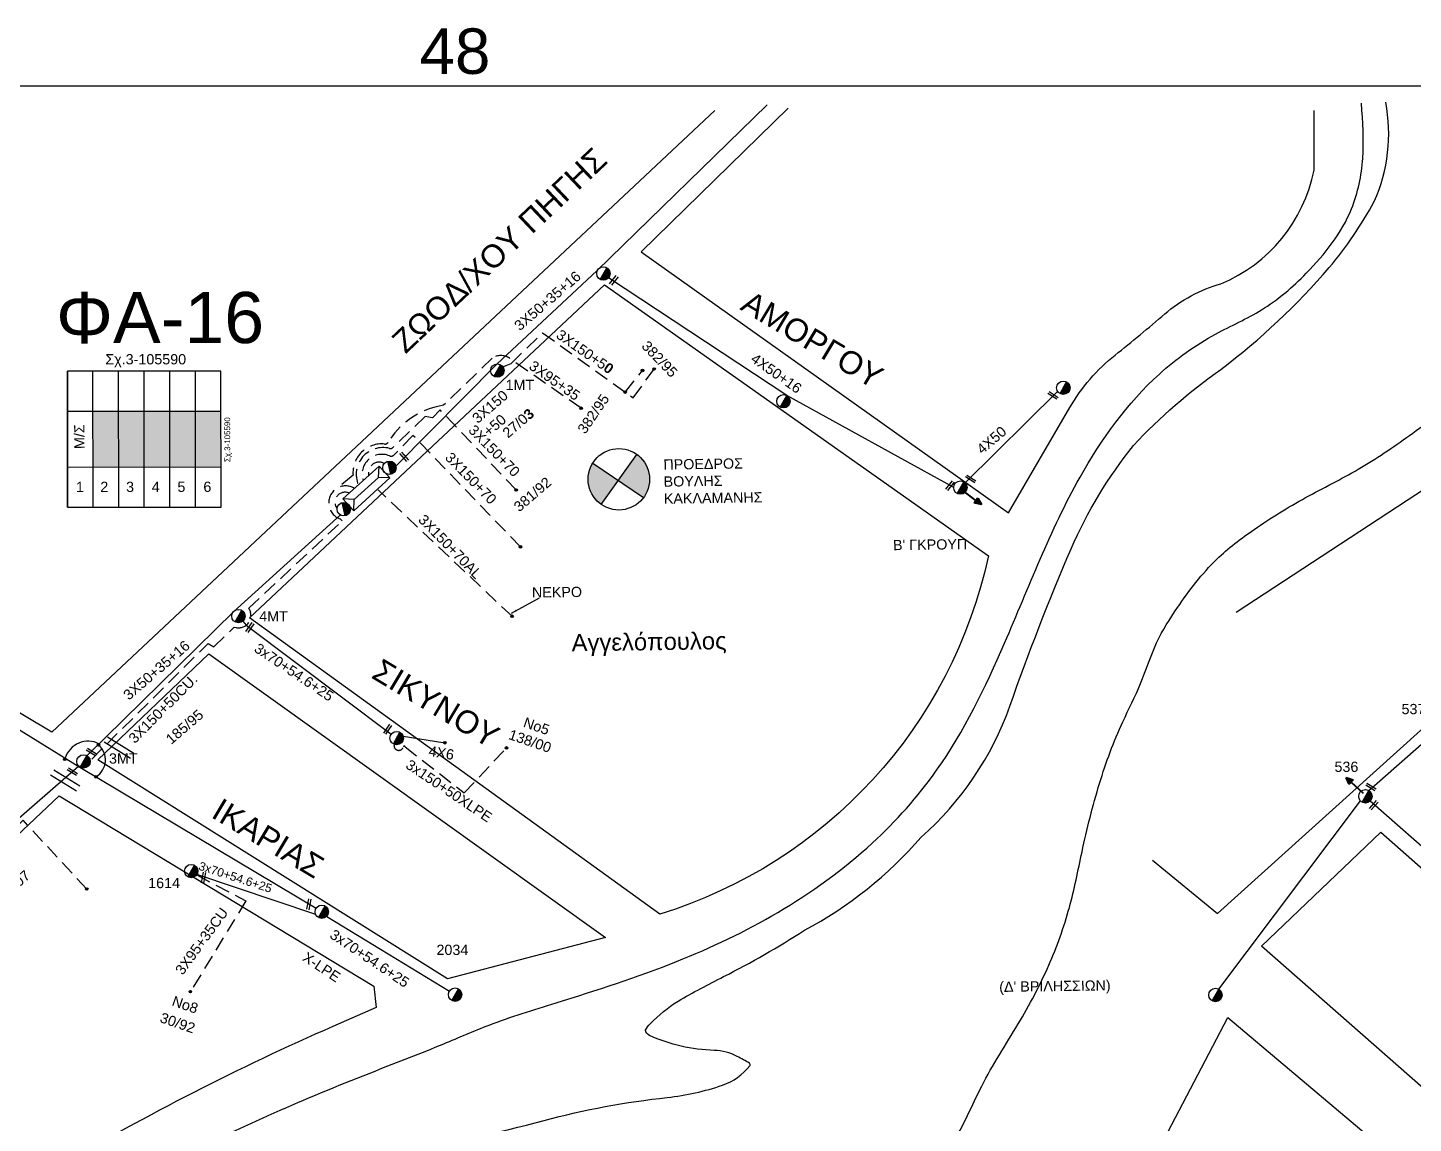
# Model space of a CAD drawing. Header units: millimetres. Extents: x -2449 to 2989, y 8 to 1056.
# Drawn here: x 452.8 to 696.4, y 852.6 to 1045.3 of the extents above; entities that cross this region are included whole.
import ezdxf
from ezdxf.enums import TextEntityAlignment as Align

# ---------------------------------------------------------------- set-up
doc = ezdxf.new("R2010")
doc.units = ezdxf.units.MM
doc.linetypes.add('DASHED', pattern=[19.05, 12.7, -6.35])
for name, color, linetype in [('Άγνωστα', 7, 'Continuous'), ('Ασφαλειοκιβώτια Χ.Τ 6 αναχωρήσεων', 7, 'Continuous'), ('Ασφαλειοκιβώτια Χ.Τ 9 αναχωρήσεων', 7, 'Continuous'), ('Επίτονοι', 7, 'Continuous'), ('Επιγραφές - Σχήματα', 7, 'Continuous'), ('Καλώδια ΧΤ   3x150+50CU', 7, 'DASHED'), ('Καλώδια ΧΤ   3x150+70 XLPE', 7, 'DASHED'), ('Καλώδια ΧΤ   3x150+70AL', 7, 'DASHED'), ('Μηχανική τομή', 7, 'Continuous'), ('Στύλος ΦΜ', 7, 'Continuous'), ('Στύλος ΦΜ @ 1', 7, 'Continuous'), ('Συνδέσεις', 7, 'Continuous'), ('Συνεστραμμένα ΧΤ   3x70+54.6+25 AL', 7, 'SYN_LINE'), ('Υποσταθμός εναέριος 2 στύλων', 7, 'Continuous'), ('Υποσταθμός πόλεως', 7, 'Continuous'), ('Υπόβαθρο ΔΕΗ', 7, 'Continuous'), ('Υπόγεια Καλώδια Δικτύου ΧΤ   .075', 7, 'DASHED')]:
    doc.layers.add(name, color=color, linetype=linetype)
doc.styles.add('arial', font='arial.ttf')
doc.styles.get("Standard").update_dxf_attribs({"font": 'arial.ttf'})
doc.linetypes.add('SYN_LINE', pattern='A,0.5,-0.0001,["/\\/\\/\\/",Standard,S=0.1,R=0,X=0,Y=-0.05],-0.25', length=0.7501)
doc.dimstyles.new('ISO-25', dxfattribs={"dimtxt": 2.5, "dimasz": 2.5, "dimexe": 1.25, "dimexo": 0.625, "dimtad": 1, "dimtxsty": 'Standard', "dimcen": 2.5, "dimadec": 0, "dimazin": 0, "dimtfac": 1, "dimtmove": 0, "dimatfit": 3, "dimfxl": 1, "dimarcsym": 0})

# ---------------------------------------------------------------- blocks, each defined once
blk = doc.blocks.new('ΥΠΑΡΧΩΝ ΤΣΙΜΕΝΤΕΝΙΟΣ ΣΤΥΛΟΣ')
at = {"layer": 'Στύλος ΦΜ'}
blk.add_hatch(color=7, dxfattribs=at).paths.add_polyline_path([(-1.29, -2.28, 0.574793), (2.62, 0, 0.268822), (1.3, 2.27)])
at = {"layer": 'Στύλος ΦΜ', "color": 7}
blk.add_line((-1.29, -2.28), (1.3, 2.27), dxfattribs=at)
blk.add_circle((0, 0), 2.62, dxfattribs=at)
at = {"layer": 'Στύλος ΦΜ', "flags": 4}
for tag, p in [('ΑΡΙΘΜΟΣ', (-4.68, 8.05)), ('ΤΥΠΟΣ', (-4.91, 3.03))]:
    blk.add_attdef(tag, p, '', height=4, dxfattribs=at)
blk = doc.blocks.new('ΥΠΟΣΤΑΘΜΟΣ ΕΝΑΕΡΙΟΣ ΕΠΙ 2 ΣΤΥΛΩΝ')
at = {"layer": 'Υποσταθμός εναέριος 2 στύλων', "linetype": 'Continuous'}
for points in [[(-11.97, -2.11, 0.574793), (-8.45, -0.07, 0.268822), (-9.64, 1.98)], [(9.68, -2.15, 0.574793), (13.19, -0.1, 0.268822), (12.01, 1.95)]]:
    blk.add_hatch(color=256, dxfattribs=at).paths.add_polyline_path(points)
for p, q in [((-11.97, -2.11), (-9.64, 1.98)), ((9.68, -2.15), (12.01, 1.95))]:
    blk.add_line(p, q, dxfattribs=at)
for centre in [(-10.81, -0.07), (10.84, -0.1)]:
    blk.add_circle(centre, 2.36, dxfattribs=at)
at = {"layer": 'Υποσταθμός πόλεως', "linetype": 'Continuous', "ltscale": 40}
blk.add_lwpolyline([(-8.57, 2.82), (8.57, 2.82), (8.57, -2.82), (-8.57, -2.82)], close=True, dxfattribs=at)
for points in [[(-5.75, 0), (-8.57, 2.82)], [(-8.57, -2.82), (-5.75, 0)], [(-5.75, 0), (5.75, 0)], [(5.75, 0), (8.57, 2.82)], [(8.57, -2.82), (5.75, 0)]]:
    blk.add_lwpolyline(points, dxfattribs=at)
at = {"layer": 'Υποσταθμός εναέριος 2 στύλων', "ltscale": 40, "flags": 1}
for tag, p in [('ΜΕΤΑΣΧΗΜΑΤΙΣΜΟΣ', (14.09, 2.51)), ('ΙΣΧΥΣ', (14.07, -0.28)), ('ΑΡΙΘΜΟΣ', (14.19, -3))]:
    blk.add_attdef(tag, p, '', height=1.8, dxfattribs=at)
blk = doc.blocks.new('ΑΣΦΑΛΕΙΟΚΙΒΩΤΙΟ ΥΠΟΣΤΑΘΜΟΥ 6 ΑΝΑΧΩΡΗΣΕΩΝ')
at = {"layer": 'Ασφαλειοκιβώτια Χ.Τ 6 αναχωρήσεων', "ltscale": 40}
for p, q in [((-23.91, 27), (23.91, 27)), ((-9.83, 27), (-9.83, -27)), ((9.83, 27), (9.83, -27)), ((-23.91, 18), (23.91, 18)), ((-23.91, 9), (23.91, 9)), ((-23.91, 0), (23.91, 0)), ((-23.91, -9), (23.91, -9)), ((-23.91, -18), (23.91, -18))]:
    blk.add_line(p, q, dxfattribs=at)
at = {"layer": 'Ασφαλειοκιβώτια Χ.Τ 6 αναχωρήσεων'}
blk.add_lwpolyline([(-23.91, -27), (23.91, -27), (23.91, 27), (-23.91, 27)], close=True, dxfattribs=at)
for s, p in [('1', (-18.59, 24.04)), ('2', (-18.59, 15.47)), ('3', (-18.59, 6.4)), ('4', (-18.59, -2.63)), ('5', (-18.59, -11.64)), ('6', (-18.59, -20.77))]:
    blk.add_text(s, height=3.6, rotation=270, dxfattribs=at).set_placement(p)
at = {"layer": 'Ασφαλειοκιβώτια Χ.Τ 6 αναχωρήσεων', "ltscale": 40}
for tag, height, p in [('ΟΝΟΜΑ', 5, (-0.27, 31.68)), ('ΚΕΙΜΕΝΟ 1', 2, (16.95, 22.41)), ('ΚΕΙΜΕΝΟ 2', 2, (16.95, 13.71)), ('ΚΕΙΜΕΝΟ 3', 2, (16.95, 4.31)), ('ΚΕΙΜΕΝΟ 4', 2, (16.95, -4.67)), ('ΚΕΙΜΕΝΟ 5', 2, (16.95, -13.51)), ('ΚΕΙΜΕΝΟ 6', 2, (16.95, -22.43)), ('ΣΧ', 2, (-0.21, -29.21))]:
    blk.add_attdef(tag, text='', height=height, dxfattribs=at).set_placement(p, align=Align.MIDDLE_CENTER)
blk = doc.blocks.new('_ΣΥΝΔΕΣΗ')
at = {"layer": 'Συνδέσεις', "linetype": 'SYN_LINE', "ltscale": 40}
blk.add_hatch(color=256, dxfattribs=at).paths.add_polyline_path([(0.5, -0.01, 1), (-0.5, -0.01, 1)])
at = {"layer": 'Συνδέσεις'}
blk.add_circle((0, -0.01), 0.5, dxfattribs=at)
blk = doc.blocks.new('ΜΗΧΑΝΙΚΗ ΤΟΜΗ')
at = {"layer": 'Μηχανική τομή', "ltscale": 40}
for p, q in [((-1.89, 0.78), (1.89, 0.78)), ((1.89, 0), (-1.89, 0))]:
    blk.add_line(p, q, dxfattribs=at)
blk = doc.blocks.new('ΕΠΙΤΟΝΟΣ')
at = {"layer": 'Επίτονοι', "lineweight": 40, "ltscale": 40}
blk.add_hatch(color=256, dxfattribs=at).paths.add_polyline_path([(-1.13, 6.47), (0, 9.1), (1.13, 6.47)])
for p, q in [((-1.13, 6.47), (0, 9.1)), ((1.13, 6.47), (-1.13, 6.47)), ((-1.13, 6.47), (0, 6.47)), ((0, 9.1), (1.13, 6.47)), ((0, 6.47), (0, 0))]:
    blk.add_line(p, q, dxfattribs=at)

msp = doc.modelspace()

# ---------------------------------------------------------------- hatches: boundary and pattern name
at = {"layer": 'Ασφαλειοκιβώτια Χ.Τ 9 αναχωρήσεων', "ltscale": 40}
for color, points in [(2, [(464.28, 977.82), (464.29, 967.99), (468.79, 968), (468.78, 977.83)]), (85, [(468.78, 977.83), (468.79, 968), (473.29, 968), (473.28, 977.83)]), (1, [(473.28, 977.83), (473.29, 968), (477.79, 968.01), (477.78, 977.84)]), (151, [(477.78, 977.84), (477.79, 968.01), (482.29, 968.01), (482.28, 977.84)]), (6, [(482.28, 977.84), (482.29, 968.01), (486.79, 968.02), (486.78, 977.84)])]:
    msp.add_hatch(color=color, dxfattribs=at).paths.add_polyline_path(points)
at = {"layer": 'Επιγραφές - Σχήματα'}
h = msp.add_hatch(color=1, dxfattribs=at)
h.paths.add_polyline_path([(559.9, 970.21), (556.66, 965.66), (561.08, 962.67, 0.158648), (562.11, 965.85, 0.239646)])
h.paths.add_polyline_path([(556.66, 965.66), (552.14, 968.71, 0.140748), (551.32, 965.85, 0.245453), (553.63, 961.42)])

# ---------------------------------------------------------------- linework, layer by layer
at = {"layer": 'Άγνωστα', "color": 2, "linetype": 'SYN_LINE', "ltscale": 20}
msp.add_lwpolyline([(582.78, 1031.7), (552.82, 1002.52), (535.35, 986.15), (517.52, 968.18)], dxfattribs=at)
at = {"layer": 'Άγνωστα', "color": 2, "linetype": 'Continuous', "ltscale": 20}
for points in [[(615.58, 964.39), (586.23, 980.59), (554.87, 1001.25)], [(633.85, 981.31), (617.6, 965.22)]]:
    msp.add_lwpolyline(points, dxfattribs=at)
at = {"layer": 'Άγνωστα', "color": 30, "linetype": 'DASHED', "ltscale": 0.2}
msp.add_lwpolyline([(557.83, 981.19), (560.88, 984.97)], dxfattribs=at)
at = {"layer": 'Άγνωστα', "color": 2, "linetype": 'DASHED', "ltscale": 0.2}
msp.add_lwpolyline([(515.5, 968.64, 0.649413), (512.74, 966.53, 0.649413)], format="xyb", dxfattribs=at)
at = {"layer": 'Άγνωστα', "color": 85, "linetype": 'DASHED', "ltscale": 0.2}
for points in [[(507.2, 960.7, -0.786047), (509.32, 963.42)], [(517.25, 919.34, 1.051434), (518.85, 918.8, -0.793369), (519.16, 918.8), (529.55, 910.71), (536.98, 918.62)]]:
    msp.add_lwpolyline(points, format="xyb", dxfattribs=at)
at = {"layer": 'Άγνωστα', "color": 85, "linetype": 'Continuous', "ltscale": 20}
msp.add_lwpolyline([(463.19, 917.25), (489.01, 942.63), (507.77, 959.59)], dxfattribs=at)
at = {"layer": 'Άγνωστα', "color": 85, "linetype": 'DASHED', "ltscale": 0.2}
msp.add_lwpolyline([(517.12, 918.48), (517.12, 918.48)], close=True, dxfattribs=at)
at = {"layer": 'Άγνωστα', "color": 202, "linetype": 'Continuous', "ltscale": 20}
msp.add_lwpolyline([(461.79, 915.38), (433.79, 891.04), (421.88, 879.88), (404.26, 861.81)], dxfattribs=at)
at = {"layer": 'Άγνωστα', "color": 202, "linetype": 'DASHED', "ltscale": 0.2}
msp.add_lwpolyline([(463.18, 893.79), (451.99, 905.9), (438.99, 893.22, -0.451715), (435.65, 892.66, -8.547776)], format="xyb", dxfattribs=at)
at = {"layer": 'Άγνωστα', "color": 85, "linetype": 'DASHED', "ltscale": 0.2}
msp.add_lwpolyline([(482.51, 896.27), (491.16, 891.72), (481.39, 875.74)], dxfattribs=at)
at = {"layer": 'Άγνωστα', "color": 85, "linetype": 'SYN_LINE', "ltscale": 20}
msp.add_lwpolyline([(505.36, 888.99), (526.92, 875.84)], dxfattribs=at)
at = {"layer": 'Επιγραφές - Σχήματα', "color": 7, "linetype": 'SYN_LINE', "ltscale": 10}
msp.add_line((518.44, 920.74), (526.13, 919.53), dxfattribs=at)
at = {"layer": 'Επιγραφές - Σχήματα'}
msp.add_lwpolyline([(38.83, 1035.06), (2041.73, 1035.06), (2041.73, 41.17), (38.83, 41.17)], close=True, dxfattribs=at)
at = {"layer": 'Επιγραφές - Σχήματα', "color": 1}
for points in [[(553.63, 961.42), (559.9, 970.21)], [(552.14, 968.71), (561.08, 962.67)]]:
    msp.add_lwpolyline(points, dxfattribs=at)
at = {"layer": 'Επιγραφές - Σχήματα', "color": 85, "linetype": 'SYN_LINE', "ltscale": 20}
msp.add_lwpolyline([(490.62, 940.91), (491.18, 940.18), (516.72, 921.05)], dxfattribs=at)
at = {"layer": 'Επιγραφές - Σχήματα', "color": 1}
msp.add_circle((556.72, 965.85), 5.4, dxfattribs=at)
at = {"layer": 'Επιγραφές - Σχήματα', "color": 7, "linetype": 'Continuous', "ltscale": 0.15}
for centre, radius, start, end in [((463.44, 915.54), 4.25, 63.6756, 162.3131), ((463.02, 916.5), 3.45, 301.1244, 49.9307)]:
    msp.add_arc(centre, radius, start, end, dxfattribs=at)
at = {"layer": 'Καλώδια ΧΤ   3x150+50CU', "color": 1, "ltscale": 0.2}
msp.add_lwpolyline([(464.05, 916.65), (484.53, 936.99), (485.5, 936.41), (489.08, 939.85), (489.42, 939.78, 0.675048), (491.66, 943.17), (508.09, 958.52), (507.74, 958.89, -1.118552), (510.24, 964.25, -1.118552)], format="xyb", dxfattribs=at)
at = {"layer": 'Καλώδια ΧΤ   3x150+70AL', "color": 6, "ltscale": 0.2}
msp.add_lwpolyline([(537.95, 941.76), (514.42, 963.97)], dxfattribs=at)
at = {"layer": 'Συνεστραμμένα ΧΤ   3x70+54.6+25 AL', "color": 85, "ltscale": 15}
msp.add_line((688.53, 911.12), (699.76, 920.95), dxfattribs=at)
at = {"layer": 'Συνεστραμμένα ΧΤ   3x70+54.6+25 AL', "ltscale": 20}
msp.add_line((662.18, 876.18), (687.09, 909.29), dxfattribs=at)
at = {"layer": 'Συνεστραμμένα ΧΤ   3x70+54.6+25 AL', "color": 30, "ltscale": 20}
msp.add_line((688.81, 909.29), (711.83, 889.01), dxfattribs=at)
at = {"layer": 'Συνεστραμμένα ΧΤ   3x70+54.6+25 AL', "color": 85, "linetype": 'SYN_LINE', "ltscale": 20}
for points in [[(422.81, 939.43), (461.99, 915.23), (503.49, 890.41)], [(503.43, 889.33), (482.36, 896.4)]]:
    msp.add_lwpolyline(points, dxfattribs=at)
at = {"layer": 'Υπόβαθρο ΔΕΗ'}
for points in [[(457.05, 921.37), (573.61, 1030.69)], [(650.54, 898.88), (661.97, 889.5), (820.78, 1032.7)], [(665.23, 942.49), (800.25, 1030.95)], [(457.05, 921.37), (378.84, 968.09), (366.49, 1020.26)], [(465.15, 916.49), (484.66, 935.16), (554.37, 885.25), (526.61, 878.01), (465.15, 916.49)], [(669.69, 883.77), (690.68, 903.8), (726.27, 872.37), (704.82, 852.85), (669.69, 883.77)], [(642.71, 830.98), (663.79, 871.18), (696.28, 843.8), (669.42, 811.94), (642.71, 830.98)]]:
    msp.add_lwpolyline(points, dxfattribs=at)
at = {"layer": 'Υπόβαθρο ΔΕΗ', "linetype": 'Continuous'}
msp.add_lwpolyline([(518.69, 847.59, 0.021449), (543.57, 853.11, -0.038567), (565.23, 857.14, 0.056681), (574.96, 859.32, 0.143141), (579.75, 862.73, 0.455051), (579.67, 863.17, 0.011107), (577.52, 864.37, 0.116311), (573.49, 865.42, -0.102193), (562.1, 868.06, -0.245398), (561.4, 868.96, -0.095251), (562.26, 870.13, -0.063624), (567.13, 874.1, -0.013613), (575.13, 878.39, 0.026047), (589.33, 886.54, 0.091509), (609.86, 902.92, 0.126169), (625.47, 925.97, -0.017418), (636.21, 953.65, -0.065072), (647.19, 971.8, -0.052525), (662.56, 985.17, 0.051599), (681.61, 1003.08, 0.050511), (689.51, 1014.73, 0.154936), (691.52, 1032.18, -3.911476)], format="xyb", dxfattribs=at)
at = {"layer": 'Υπόβαθρο ΔΕΗ'}
for points in [[(586.48, 1031.12), (560.63, 1005.84), (625.2, 959.95), (635.99, 978.46, -0.092328), (643.96, 987.7, 0.008762), (652.68, 994.92, -0.108448), (662.56, 1000.25, 0.250378), (678.93, 1020.21), (678.93, 1020.21), (678.93, 1030.72)], [(491.79, 941.47), (554.22, 1000.06), (621.69, 952.41, -0.271533), (563.93, 889.4), (491.79, 941.47)], [(405.12, 859.98), (458.32, 910.21), (513.64, 876.71), (514.05, 872.94), (506.46, 869.63, 0.031037), (458.26, 844.94, 0.084722), (417.02, 809.88), (405.12, 859.98)]]:
    msp.add_lwpolyline(points, format="xyb", dxfattribs=at)
for points in [[(420.18, 796.59), (437.63, 815.47), (447.67, 824.73), (459.42, 834.24), (480.83, 847.15), (513.86, 861.8), (525.95, 866.59), (533.9, 869.87), (545.67, 873.78), (566.84, 881.04), (584.66, 889.69), (601.26, 901.88), (612.57, 914.68), (624.52, 937.03), (637.8, 966.23), (651.74, 984.36), (661.63, 991.4), (669.7, 995.64), (677.56, 1002.09), (685.53, 1013.44), (687.49, 1022.28), (687.27, 1031.97)], [(428.02, 754.08), (432.44, 754.71), (447.27, 759.99), (456.21, 763.87), (466.81, 770.45), (478.68, 777.35), (492.02, 784.54), (501.81, 790.45), (507.66, 795.97), (516.13, 802.51), (525.31, 809.98), (532.83, 814.55), (539.74, 817.37), (550.07, 818.11), (559.1, 816.55), (571.63, 816.72), (582.22, 819.27), (590.99, 824.35), (597.38, 829.87), (606.41, 837.68), (611.57, 843.9), (615.29, 848.95), (620.5, 859.14), (626.93, 870.09), (632.29, 880.39), (635.91, 890.53), (638.14, 900.32), (641.22, 912.38), (645.31, 923.21), (648.44, 929.94), (651.26, 937.12), (654.92, 943.29), (661.83, 951.79), (668.42, 957.05), (677.45, 962.63), (686.71, 967.62), (695.72, 973.57), (705.16, 980.11), (710.85, 983.6), (718.84, 989.04), (725.13, 993.29), (731.83, 998.54), (738.82, 1003.1), (750.46, 1010.56), (758.22, 1016.71), (764.24, 1021.89), (768.41, 1026.59), (772.53, 1031.24)]]:
    msp.add_spline(points, degree=3, dxfattribs=at)
at = {"layer": 'Υπόγεια Καλώδια Δικτύου ΧΤ   .075', "color": 30, "linetype": 'DASHED', "ltscale": 0.2}
msp.add_lwpolyline([(536.34, 985.61), (537.8, 986.23), (543.32, 991.62), (559.26, 980.16), (562.91, 985.24)], dxfattribs=at)
at = {"layer": 'Υπόγεια Καλώδια Δικτύου ΧΤ   .075', "color": 1, "linetype": 'DASHED', "ltscale": 0.2}
msp.add_lwpolyline([(550.08, 978.35), (537.48, 987.13, 0.314197), (534.45, 987.13), (525.9, 978.88), (524.88, 978.65, 0.20597), (516.14, 972.34, -0.291174), (515.55, 972.05, 0.47062), (510, 966.58), (507.29, 964.34)], format="xyb", dxfattribs=at)
at = {"layer": 'Υπόγεια Καλώδια Δικτύου ΧΤ   .075', "color": 6, "linetype": 'DASHED', "ltscale": 0.2}
msp.add_lwpolyline([(538.67, 963.97), (525.32, 978.05), (523.98, 976.65), (522.66, 976.89), (517.01, 971.45, -0.258162), (516.41, 971.29, 0.617709), (510.92, 964.87, 0.617709)], format="xyb", dxfattribs=at)
at = {"layer": 'Υπόγεια Καλώδια Δικτύου ΧΤ   .075', "color": 133, "linetype": 'DASHED', "ltscale": 0.2}
msp.add_lwpolyline([(539.41, 953.99), (520.53, 973.55), (517.18, 970.12, -0.307895), (516.41, 969.97, 0.645673), (511.77, 965.65, 0.645673)], format="xyb", dxfattribs=at)

# ---------------------------------------------------------------- block references
at = {"layer": 'Ασφαλειοκιβώτια Χ.Τ 6 αναχωρήσεων'}
ref = msp.add_blockref('ΑΣΦΑΛΕΙΟΚΙΒΩΤΙΟ ΥΠΟΣΤΑΘΜΟΥ 6 ΑΝΑΧΩΡΗΣΕΩΝ', (473.29, 972.92), dxfattribs=dict(at, xscale=0.4999999999999998, yscale=0.4999999999999998, zscale=0.4999999999999998, rotation=90.05772895887218))
ref.add_attrib('ΣΧ', 'Σχ.3-105590', dxfattribs={"ltscale": 40, "height": 1, "rotation": 90.0577}).set_placement((487.89, 972.82), align=Align.MIDDLE_CENTER)
at = {"layer": 'Επίτονοι'}
for p, xscale, yscale, zscale, rotation in [((617.18, 963.88), 0.4499999999997938, 0.4499999999997938, 0.4499999999997938, 232.784094737625), ((687.58, 910.64), 0.4499999999998515, 0.4499999999998515, 0.4499999999998515, 47.38407306211875)]:
    msp.add_blockref('ΕΠΙΤΟΝΟΣ', p, dxfattribs=dict(at, xscale=xscale, yscale=yscale, zscale=zscale, rotation=rotation))
at = {"layer": 'Μηχανική τομή'}
for p, xscale, yscale, zscale, rotation in [((555.99, 1000.73), 0.4999999999999419, 0.4999999999999419, 0.4999999999999419, 51.85703374932494), ((632.94, 980.43), 0.499999999999906, 0.499999999999906, 0.499999999999906, 327.5685512558246), ((519.13, 969.92), 0.4999999999998992, 0.4999999999998992, 0.4999999999998992, 131.8473594351814), ((615.08, 964.6), 0.4999999999999419, 0.4999999999999419, 0.4999999999999419, 51.85703374932494), ((618.48, 965.76), 0.499999999999906, 0.499999999999906, 0.499999999999906, 327.5685512558246), ((491.71, 939.88), 0.4999999999999676, 0.4999999999999676, 0.4999999999999676, 235.2419859428558), ((515.92, 922.01), 0.4999999999999676, 0.4999999999999676, 0.4999999999999676, 235.2419859428558), ((463.91, 917.74), 0.4999999999999618, 0.4999999999999618, 0.4999999999999618, 328.3434609429629), ((468.57, 918.19), 1.432425001675035, 1.432425001675035, 1.432425001675035, 328.3434609429629), ((459.1, 912.41), 1.432425001675035, 1.432425001675035, 1.432425001675035, 328.3434609429629), ((460.57, 914.26), 0.4999999999999616, 0.4999999999999616, 0.4999999999999616, 328.3434609429629), ((688.82, 911.58), 0.499999999999906, 0.499999999999906, 0.499999999999906, 327.5685512558246), ((689.58, 908.4), 0.4999999999999292, 0.4999999999999292, 0.4999999999999292, 47.55889689913059), ((483.51, 895.84), 0.4999999999999853, 0.4999999999999853, 0.4999999999999853, 259.2008404794806), ((502.03, 891.16), 0.4999999999999853, 0.4999999999999853, 0.4999999999999853, 259.2008404794806)]:
    msp.add_blockref('ΜΗΧΑΝΙΚΗ ΤΟΜΗ', p, dxfattribs=dict(at, xscale=xscale, yscale=yscale, zscale=zscale, rotation=rotation))
at = {"layer": 'Στύλος ΦΜ @ 1', "ltscale": 40, "xscale": 0.4499999999998181, "yscale": 0.4499999999998181, "zscale": 0.4499999999998181}
for p in [(554, 1002.04), (634.85, 981.95), (585.65, 979.57), (616.76, 964.39), (517.66, 920.34), (504.5, 889.8), (661.6, 875.16)]:
    msp.add_blockref('ΥΠΑΡΧΩΝ ΤΣΙΜΕΝΤΕΝΙΟΣ ΣΤΥΛΟΣ', p, dxfattribs=at)
at = {"layer": 'Στύλος ΦΜ @ 1', "ltscale": 40}
ref = msp.add_blockref('ΥΠΑΡΧΩΝ ΤΣΙΜΕΝΤΕΝΙΟΣ ΣΤΥΛΟΣ', (535.35, 984.97), dxfattribs=dict(at, xscale=0.4499999999998181, yscale=0.4499999999998181, zscale=0.4499999999998181))
ref.add_attrib('ΤΥΠΟΣ', '1ΜΤ', (536.81, 981.55), dxfattribs={"layer": 'Στύλος ΦΜ', "height": 1.8, "flags": 4})
ref = msp.add_blockref('ΥΠΑΡΧΩΝ ΤΣΙΜΕΝΤΕΝΙΟΣ ΣΤΥΛΟΣ', (489.84, 941.79), dxfattribs=dict(at, xscale=0.4499999999998181, yscale=0.4499999999998181, zscale=0.4499999999998181))
ref.add_attrib('ΤΥΠΟΣ', '4ΜΤ', (493.5, 940.85), dxfattribs={"layer": 'Στύλος ΦΜ', "height": 1.8, "flags": 4})
ref = msp.add_blockref('ΥΠΑΡΧΩΝ ΤΣΙΜΕΝΤΕΝΙΟΣ ΣΤΥΛΟΣ', (699.76, 922.12), dxfattribs=dict(at, xscale=0.4499999999998181, yscale=0.4499999999998181, zscale=0.4499999999998181))
ref.add_attrib('ΤΥΠΟΣ', '537', (694.31, 924.55), dxfattribs={"layer": 'Στύλος ΦΜ', "height": 1.8, "flags": 4})
ref = msp.add_blockref('ΥΠΑΡΧΩΝ ΤΣΙΜΕΝΤΕΝΙΟΣ ΣΤΥΛΟΣ', (462.61, 916.23), dxfattribs=dict(at, xscale=0.4499999999998181, yscale=0.4499999999998181, zscale=0.4499999999998181))
ref.add_attrib('ΤΥΠΟΣ', '3ΜΤ', (467.09, 915.86), dxfattribs={"layer": 'Στύλος ΦΜ', "height": 1.8, "flags": 4})
ref = msp.add_blockref('ΥΠΑΡΧΩΝ ΤΣΙΜΕΝΤΕΝΙΟΣ ΣΤΥΛΟΣ', (687.95, 910.1), dxfattribs=dict(at, xscale=0.4499999999998181, yscale=0.4499999999998181, zscale=0.4499999999998181))
ref.add_attrib('ΤΥΠΟΣ', '536', (682.52, 914.4), dxfattribs={"layer": 'Στύλος ΦΜ', "height": 1.8, "flags": 4})
ref = msp.add_blockref('ΥΠΑΡΧΩΝ ΤΣΙΜΕΝΤΕΝΙΟΣ ΣΤΥΛΟΣ', (481.55, 896.95), dxfattribs=dict(at, xscale=0.4499999999998181, yscale=0.4499999999998181, zscale=0.4499999999998181))
ref.add_attrib('ΑΡΙΘΜΟΣ', '1614', (473.98, 893.96), dxfattribs={"layer": 'Στύλος ΦΜ', "height": 1.8, "flags": 4})
ref = msp.add_blockref('ΥΠΑΡΧΩΝ ΤΣΙΜΕΝΤΕΝΙΟΣ ΣΤΥΛΟΣ', (527.93, 875.23), dxfattribs=dict(at, xscale=0.4499999999998181, yscale=0.4499999999998181, zscale=0.4499999999998181))
ref.add_attrib('ΤΥΠΟΣ', '2034', (524.66, 882.21), dxfattribs={"layer": 'Στύλος ΦΜ', "height": 1.8, "flags": 4})
at = {"layer": 'Συνδέσεις', "xscale": 0.4500000000000455, "yscale": 0.4500000000000455, "zscale": 0.4500000000000455}
for p in [(560.88, 984.98), (562.91, 985.25), (557.83, 981.19), (550.09, 978.35), (538.67, 963.98), (539.41, 953.99), (537.95, 941.77), (465.25, 919.14), (526.13, 919.53), (536.98, 918.62), (459.31, 916.62), (464.81, 913.54), (463.18, 893.8), (481.39, 875.75)]:
    msp.add_blockref('_ΣΥΝΔΕΣΗ', p, dxfattribs=at)
at = {"layer": 'Υποσταθμός εναέριος 2 στύλων', "xscale": 0.4999999999999999, "yscale": 0.4999999999999999, "zscale": 0.4999999999999999, "rotation": 42.28709235129388}
msp.add_blockref('ΥΠΟΣΤΑΘΜΟΣ ΕΝΑΕΡΙΟΣ ΕΠΙ 2 ΣΤΥΛΩΝ', (512.34, 964.26), dxfattribs=at)

# ---------------------------------------------------------------- texts
at = {"layer": 'Άγνωστα', "linetype": 'SYN_LINE', "ltscale": 20, "char_height": 1.8, "width": 69.1904, "attachment_point": 1, "style": 'arial'}
for s, insert, rotation in [('3X50+35+16', (538.13, 993.22), 40.7408), ('3X150+5{\\fArial|b1|i0|c161|p34;0}', (546.56, 992.33), 325.1196), ('4X50+16', (580.78, 988.13), 324.9456), ('4X50', (619.41, 971.51), 40.7408), ('3X50+35+16', (469.4, 928.27), 40.7408), ('\\A1;4X6', (523.47, 919.01), 350.3832), ('3x150+50XLPE', (520.08, 916.7), 326.1368), ('3X95+35CU', (478.59, 879.61), 53.8981), ('3x70+54.6+25', (506.74, 886.83), 326.1368), ('\\A1;X-LPE', (501.94, 882.84), 326.3621)]:
    msp.add_mtext(s, dxfattribs=dict(at, insert=insert, rotation=rotation))
at = {"layer": 'Επιγραφές - Σχήματα', "width": 103.4348, "attachment_point": 1}
for s, insert, char_height in [('48', (521.7, 1045.14), 8), ('ΦΑ-16', (457.77, 998.8), 9)]:
    msp.add_mtext(s, dxfattribs=dict(at, insert=insert, char_height=char_height))
at = {"layer": 'Επιγραφές - Σχήματα', "width": 157.7424, "attachment_point": 1}
for s, insert, char_height, rotation in [('ΖΩΟΔ/ΧΟΥ ΠΗΓΗΣ', (516.46, 990.7), 4, 43.4197), ('ΑΜΟΡΓΟΥ', (579.91, 999.22), 4, 329.1137), ('Αγγελόπουλος', (548.39, 938.6), 3, 0.822), ('ΣΙΚΥΝΟΥ', (515.05, 934.48), 4, 329.1137), ('ΙΚΑΡΙΑΣ', (486.9, 909.96), 4, 329.1137)]:
    msp.add_mtext(s, dxfattribs=dict(at, insert=insert, char_height=char_height, rotation=rotation))
at = {"layer": 'Επιγραφές - Σχήματα', "linetype": 'SYN_LINE', "ltscale": 20, "char_height": 1.8, "width": 69.1904, "attachment_point": 1, "style": 'arial'}
for s, insert, rotation in [('\\A1;382/95', (561.88, 990.4), 313.8352), ('27/0{\\fArial|b1|i0|c161|p34;3}', (536.06, 974.36), 40.7408), ('\\A1;M/Σ', (460.99, 971.17), 90.3448), ('381/92', (538.04, 961.38), 40.7408), ('ΝΕΚΡΟ', (541.43, 946.87), 0.5452), ('3x70+54.6+25', (493.45, 937.17), 326.1368), ('185/95', (476.87, 920.5), 40.7408), ('Nο5', (540.36, 924.06), 341.0212), ('138/00', (537.77, 921.92), 341.0212), ('247/07', (446.42, 892.24), 40.7408), ('Nο8', (478.59, 875.06), 341.0212), ('30/92', (476.48, 872.14), 341.0212)]:
    msp.add_mtext(s, dxfattribs=dict(at, insert=insert, rotation=rotation))
at = {"layer": 'Επιγραφές - Σχήματα', "linetype": 'Continuous', "insert": (466.45, 987.86), "char_height": 1.8, "width": 20.2677, "attachment_point": 1}
msp.add_mtext('Σχ.3-105590', dxfattribs=at)
at = {"layer": 'Επιγραφές - Σχήματα', "linetype": 'DASHED', "ltscale": 0.1, "insert": (549.32, 974.7), "char_height": 1.8, "width": 69.1904, "attachment_point": 1, "rotation": 55.6701, "style": 'arial'}
msp.add_mtext('382/95', dxfattribs=at)
at = {"layer": 'Επιγραφές - Σχήματα', "color": 1, "char_height": 1.8, "width": 157.7424, "attachment_point": 1, "rotation": 0.822}
for s, insert in [('ΠΡΟΕΔΡΟΣ\\PΒΟΥΛΗΣ\\PΚΑΚΛΑΜΑΝΗΣ', (564.53, 969.35)), ("Β' ΓΚΡΟΥΠ", (604.9, 955.18)), ("(Δ' ΒΡΙΛΗΣΣΙΩΝ)", (623.57, 877.5))]:
    msp.add_mtext(s, dxfattribs=dict(at, insert=insert))
at = {"layer": 'Καλώδια ΧΤ   3x150+50CU', "ltscale": 40, "insert": (470.35, 920.54), "char_height": 1.8, "width": 69.1904, "attachment_point": 1, "rotation": 45.1709, "style": 'arial'}
msp.add_mtext('3X150+50CU.', dxfattribs=at)
at = {"layer": 'Καλώδια ΧΤ   3x150+70 XLPE', "ltscale": 40, "char_height": 1.8, "width": 69.1904, "attachment_point": 1, "rotation": 314.463, "style": 'arial'}
for insert in [(531.42, 975.61), (527.32, 970.79)]:
    msp.add_mtext('3X150+70', dxfattribs=dict(at, insert=insert))
at = {"layer": 'Καλώδια ΧΤ   3x150+70AL', "ltscale": 40, "insert": (522.6, 959.86), "char_height": 1.8, "width": 69.1904, "attachment_point": 1, "rotation": 314.463, "style": 'arial'}
msp.add_mtext('3X150+70AL', dxfattribs=at)
at = {"layer": 'Συνεστραμμένα ΧΤ   3x70+54.6+25 AL', "linetype": 'SYN_LINE', "ltscale": 20, "insert": (483.17, 898.66), "char_height": 1.5, "width": 69.1904, "attachment_point": 1, "rotation": 342.1143, "style": 'arial'}
msp.add_mtext('3x70+54.6+25', dxfattribs=at)
at = {"layer": 'Υπόγεια Καλώδια Δικτύου ΧΤ   .075', "linetype": 'DASHED', "ltscale": 0.1, "char_height": 1.8, "width": 69.1904, "attachment_point": 1, "style": 'arial'}
for s, insert, rotation in [('3X95+35', (541.79, 986.86), 325.1196), ('3X150\\P+50', (530.73, 976.93), 40.7408)]:
    msp.add_mtext(s, dxfattribs=dict(at, insert=insert, rotation=rotation))

# ---------------------------------------------------------------- leaders
at = {"layer": 'Επιγραφές - Σχήματα', "ltscale": 40}
msp.add_leader([(537.84, 942.3), (542.79, 945.02)], dimstyle='ISO-25', override={"dimasz": 1, "dimtad": 0}, dxfattribs=at)

doc.saveas('drawing.dxf')
